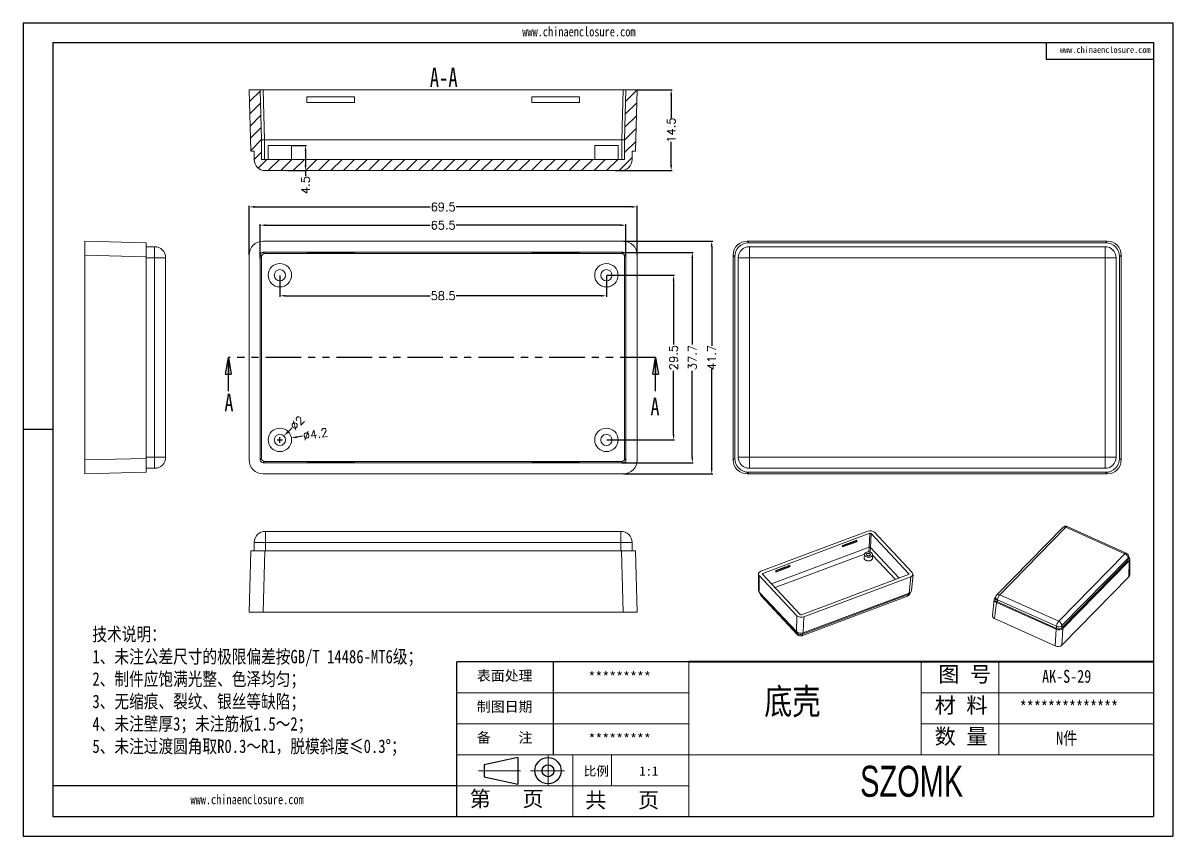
# Model space of a CAD drawing. Header units: inches. Extents: x 3015 to 3456, y 1089 to 1234.
# Drawn here: x 3015.5 to 3221.5, y 1088.5 to 1234.2 of the extents above; entities that cross this region are included whole.
import ezdxf

# ---------------------------------------------------------------- set-up
doc = ezdxf.new("R2010")
doc.units = ezdxf.units.IN
doc.linetypes.add('CENTER2', pattern=[28.575, 19.05, -3.175, 3.175, -3.175])
doc.linetypes.add('PHANTOM', pattern=[12.7, 6.35, -1.27, 1.27, -1.27, 1.27, -1.27])
doc.layers.add('文字', color=81, linetype='Continuous')
for name, color, linetype, lineweight in [('粗实线', 7, 'Continuous', 30), ('细实线', 3, 'Continuous', 9), ('细点划线', 2, 'CENTER2', 9)]:
    doc.layers.add(name, color=color, linetype=linetype, lineweight=lineweight)
doc.styles.add('SLDTEXTSTYLE0', font='TXT', dxfattribs={"width": 0.75})
doc.styles.add('SLDTEXTSTYLE3', font='TXT', dxfattribs={"width": 0.7})
doc.styles.get("Standard").update_dxf_attribs({"font": 'txt', "bigfont": 'gbcbig.shx'})
doc.styles.add('宋体', font='', dxfattribs={"width": 0.8, "height": 3.5})
doc.styles.add('长仿宋', font='', dxfattribs={"width": 0.7, "height": 4})
doc.styles.get('宋体').set_extended_font_data('SimSun')
doc.styles.get('长仿宋').set_extended_font_data('SimSun')
doc.dimstyles.new('1.5', dxfattribs={"dimtxt": 1.5, "dimasz": 1, "dimexe": 0.18, "dimexo": 0.0625, "dimgap": 0.1, "dimtad": 0, "dimzin": 12, "dimdsep": 46, "dimtxsty": 'Standard', "dimcen": 0.5, "dimclrd": 3, "dimclre": 3, "dimadec": 0, "dimazin": 0, "dimtfac": 1, "dimtofl": 0, "dimtmove": 0, "dimatfit": 3, "dimfxl": 1, "dimtolj": 1, "dimtzin": 0, "dimarcsym": 0})

# ---------------------------------------------------------------- blocks, each defined once
blk = doc.blocks.new('_CLOSED')
at = {"color": 0, "linetype": 'ByBlock', "lineweight": -2}
for p, q in [((-1, 0.166667), (0, 0)), ((-1, 0.166667), (-1, -0.166667)), ((0, 0), (-1, -0.166667)), ((0, 0), (-1, 0))]:
    blk.add_line(p, q, dxfattribs=at)
blk = doc.blocks.new('*D111')
at = {"color": 3, "lineweight": -2}
for p, q in [((3055.98, 1192.65), (3055.98, 1201.4)), ((3056.98, 1201.22), (3088.38, 1201.22)), ((3124.48, 1201.22), (3093.08, 1201.22)), ((3125.48, 1192.65), (3125.48, 1201.4))]:
    blk.add_line(p, q, dxfattribs=at)
at = {"color": 3}
for points in [[(3056.98, 1201.39), (3056.98, 1201.06), (3055.98, 1201.22)], [(3124.48, 1201.39), (3124.48, 1201.06), (3125.48, 1201.22)]]:
    blk.add_solid(points, dxfattribs=at)
at = {"layer": 'Defpoints', "color": 0}
for p in [(3125.48, 1201.22), (3055.98, 1192.58), (3125.48, 1192.58)]:
    blk.add_point(p, dxfattribs=at)
at = {"color": 0, "insert": (3090.73, 1201.22), "char_height": 1.5, "attachment_point": 5}
blk.add_mtext('\\A1;69.5', dxfattribs=at)
blk = doc.blocks.new('*D112')
at = {"color": 3, "lineweight": -2}
for p, q in [((3123.04, 1195.08), (3139.02, 1195.08)), ((3138.84, 1194.08), (3138.84, 1176.33)), ((3138.84, 1154.38), (3138.84, 1172.13)), ((3123.04, 1153.38), (3139.02, 1153.38))]:
    blk.add_line(p, q, dxfattribs=at)
at = {"color": 3}
for points in [[(3138.67, 1194.08), (3139, 1194.08), (3138.84, 1195.08)], [(3138.67, 1154.38), (3139, 1154.38), (3138.84, 1153.38)]]:
    blk.add_solid(points, dxfattribs=at)
at = {"layer": 'Defpoints', "color": 0}
for p in [(3122.98, 1195.08), (3122.98, 1153.38), (3138.84, 1153.38)]:
    blk.add_point(p, dxfattribs=at)
at = {"color": 0, "insert": (3138.84, 1174.23), "char_height": 1.5, "attachment_point": 5, "rotation": 90}
blk.add_mtext('\\A1;41.7', dxfattribs=at)
blk = doc.blocks.new('*D113')
at = {"color": 3, "lineweight": -2}
for p, q in [((3120.04, 1188.98), (3132.18, 1188.98)), ((3132, 1187.98), (3132, 1176.58)), ((3132, 1160.48), (3132, 1171.88)), ((3120.04, 1159.48), (3132.18, 1159.48))]:
    blk.add_line(p, q, dxfattribs=at)
at = {"color": 3}
for points in [[(3131.84, 1187.98), (3132.17, 1187.98), (3132, 1188.98)], [(3131.84, 1160.48), (3132.17, 1160.48), (3132, 1159.48)]]:
    blk.add_solid(points, dxfattribs=at)
at = {"layer": 'Defpoints', "color": 0}
for p in [(3119.98, 1188.98), (3132, 1188.98), (3119.98, 1159.48)]:
    blk.add_point(p, dxfattribs=at)
at = {"color": 0, "insert": (3132, 1174.23), "char_height": 1.5, "attachment_point": 5, "rotation": 90}
blk.add_mtext('\\A1;29.5', dxfattribs=at)
blk = doc.blocks.new('*D114')
at = {"color": 3, "lineweight": -2}
for p, q in [((3122.75, 1193.08), (3135.54, 1193.08)), ((3135.36, 1192.08), (3135.36, 1176.58)), ((3135.36, 1156.38), (3135.36, 1171.88)), ((3122.75, 1155.38), (3135.54, 1155.38))]:
    blk.add_line(p, q, dxfattribs=at)
at = {"color": 3}
for points in [[(3135.2, 1192.08), (3135.53, 1192.08), (3135.36, 1193.08)], [(3135.2, 1156.38), (3135.53, 1156.38), (3135.36, 1155.38)]]:
    blk.add_solid(points, dxfattribs=at)
at = {"layer": 'Defpoints', "color": 0}
for p in [(3122.69, 1193.08), (3135.36, 1193.08), (3122.69, 1155.38)]:
    blk.add_point(p, dxfattribs=at)
at = {"color": 0, "insert": (3135.36, 1174.23), "char_height": 1.5, "attachment_point": 5, "rotation": 90}
blk.add_mtext('\\A1;37.7', dxfattribs=at)
blk = doc.blocks.new('*D115')
at = {"color": 3, "lineweight": -2}
for p, q in [((3061.48, 1188.92), (3061.48, 1185.12)), ((3119.98, 1188.92), (3119.98, 1185.12)), ((3062.48, 1185.3), (3088.38, 1185.3)), ((3118.98, 1185.3), (3093.08, 1185.3))]:
    blk.add_line(p, q, dxfattribs=at)
at = {"color": 3}
for points in [[(3062.48, 1185.46), (3062.48, 1185.13), (3061.48, 1185.3)], [(3118.98, 1185.46), (3118.98, 1185.13), (3119.98, 1185.3)]]:
    blk.add_solid(points, dxfattribs=at)
at = {"layer": 'Defpoints', "color": 0}
for p in [(3061.48, 1188.98), (3119.98, 1188.98), (3119.98, 1185.3)]:
    blk.add_point(p, dxfattribs=at)
at = {"color": 0, "insert": (3090.73, 1185.3), "char_height": 1.5, "attachment_point": 5}
blk.add_mtext('\\A1;58.5', dxfattribs=at)
blk = doc.blocks.new('*D116')
at = {"color": 3, "lineweight": -2}
for p, q in [((3057.98, 1192), (3057.98, 1198.12)), ((3058.98, 1197.94), (3088.38, 1197.94)), ((3122.48, 1197.94), (3093.08, 1197.94)), ((3123.48, 1192.4), (3123.48, 1198.12))]:
    blk.add_line(p, q, dxfattribs=at)
at = {"color": 3}
for points in [[(3058.98, 1198.11), (3058.98, 1197.77), (3057.98, 1197.94)], [(3122.48, 1198.11), (3122.48, 1197.77), (3123.48, 1197.94)]]:
    blk.add_solid(points, dxfattribs=at)
at = {"layer": 'Defpoints', "color": 0}
for p in [(3057.98, 1197.94), (3057.98, 1191.93), (3123.48, 1192.34)]:
    blk.add_point(p, dxfattribs=at)
at = {"color": 0, "insert": (3090.73, 1197.94), "char_height": 1.5, "attachment_point": 5}
blk.add_mtext('\\A1;65.5', dxfattribs=at)
blk = doc.blocks.new('*D117')
at = {"color": 3, "lineweight": -2}
for p, q in [((3061.48, 1158.98), (3061.48, 1159.98)), ((3063.63, 1161.58), (3062.91, 1160.88)), ((3060.98, 1159.48), (3061.98, 1159.48))]:
    blk.add_line(p, q, dxfattribs=at)
at = {"color": 3}
blk.add_solid([(3062.79, 1161), (3063.03, 1160.76), (3062.19, 1160.18)], dxfattribs=at)
at = {"layer": 'Defpoints', "color": 0}
for p in [(3062.19, 1160.18), (3060.76, 1158.78)]:
    blk.add_point(p, dxfattribs=at)
at = {"color": 0, "insert": (3064.59, 1162.52), "char_height": 1.5, "attachment_point": 5, "rotation": 44.2496}
blk.add_mtext('\\A1;∅2', dxfattribs=at)
blk = doc.blocks.new('*D118')
at = {"color": 3, "lineweight": -2}
for p, q in [((3061.48, 1158.98), (3061.48, 1159.98)), ((3065.53, 1160.14), (3064.54, 1159.98)), ((3060.98, 1159.48), (3061.98, 1159.48))]:
    blk.add_line(p, q, dxfattribs=at)
at = {"color": 3}
blk.add_solid([(3064.51, 1160.15), (3064.56, 1159.82), (3063.55, 1159.82)], dxfattribs=at)
at = {"layer": 'Defpoints', "color": 0}
for p in [(3063.55, 1159.82), (3059.41, 1159.14)]:
    blk.add_point(p, dxfattribs=at)
at = {"color": 0, "insert": (3067.84, 1160.52), "char_height": 1.5, "attachment_point": 5, "rotation": 9.2803}
blk.add_mtext('\\A1;∅4.2', dxfattribs=at)
blk = doc.blocks.new('*D119')
at = {"color": 3, "lineweight": -2}
for p, q in [((3125.54, 1222.22), (3131.76, 1222.22)), ((3131.58, 1221.22), (3131.58, 1217.07)), ((3131.58, 1208.72), (3131.58, 1212.87)), ((3121.61, 1207.72), (3131.76, 1207.72))]:
    blk.add_line(p, q, dxfattribs=at)
at = {"color": 3}
for points in [[(3131.41, 1221.22), (3131.74, 1221.22), (3131.58, 1222.22)], [(3131.41, 1208.72), (3131.74, 1208.72), (3131.58, 1207.72)]]:
    blk.add_solid(points, dxfattribs=at)
at = {"layer": 'Defpoints', "color": 0}
for p in [(3125.48, 1222.22), (3131.58, 1222.22), (3121.55, 1207.72)]:
    blk.add_point(p, dxfattribs=at)
at = {"color": 0, "insert": (3131.58, 1214.97), "char_height": 1.5, "attachment_point": 5, "rotation": 90}
blk.add_mtext('\\A1;14.5', dxfattribs=at)
blk = doc.blocks.new('*D120')
at = {"color": 3, "lineweight": -2}
for p, q in [((3063.64, 1212.22), (3066.26, 1212.22)), ((3066.08, 1211.22), (3066.08, 1208.72)), ((3062.91, 1207.72), (3066.26, 1207.72)), ((3066.08, 1207.72), (3066.08, 1206.72))]:
    blk.add_line(p, q, dxfattribs=at)
at = {"color": 3}
for points in [[(3065.91, 1211.22), (3066.25, 1211.22), (3066.08, 1212.22)], [(3065.91, 1208.72), (3066.25, 1208.72), (3066.08, 1207.72)]]:
    blk.add_solid(points, dxfattribs=at)
at = {"layer": 'Defpoints', "color": 0}
for p in [(3063.58, 1212.22), (3066.08, 1212.22), (3062.85, 1207.72)]:
    blk.add_point(p, dxfattribs=at)
at = {"color": 0, "insert": (3066.08, 1205.12), "char_height": 1.5, "attachment_point": 5, "rotation": 90}
blk.add_mtext('\\A1;4.5', dxfattribs=at)

msp = doc.modelspace()

# ---------------------------------------------------------------- hatches: boundary and pattern name
at = {"linetype": 'Continuous', "lineweight": 0}
h = msp.add_hatch(dxfattribs=at)
h.set_pattern_fill('ANSI31', color=4, scale=0.5, style=0)
h.set_pattern_definition([(45, (-314.9616, -298.7383), (-1.122532, 1.122532), [])])
edge = h.paths.add_edge_path(flags=0)
edge.add_arc((3058.879, 1209.723), 2, 180, 270)
edge.add_line((3058.879, 1207.723), (3122.579, 1207.723))
edge.add_arc((3122.579, 1209.723), 2, 270, 360)
edge.add_line((3124.579, 1209.723), (3124.579, 1211.223))
edge.add_line((3124.579, 1211.223), (3125.191, 1211.223))
edge.add_line((3125.191, 1211.223), (3125.479, 1222.223))
edge.add_line((3125.479, 1222.223), (3123.478, 1222.223))
edge.add_line((3123.478, 1222.223), (3123.242, 1213.223))
edge.add_line((3123.242, 1213.223), (3123.242, 1209.723))
edge.add_line((3123.242, 1209.723), (3058.215, 1209.723))
edge.add_line((3058.215, 1209.723), (3058.215, 1213.223))
edge.add_line((3058.215, 1213.223), (3057.979, 1222.223))
edge.add_line((3057.979, 1222.223), (3055.979, 1222.223))
edge.add_line((3055.979, 1222.223), (3056.267, 1211.223))
edge.add_line((3056.267, 1211.223), (3056.879, 1211.223))
edge.add_line((3056.879, 1211.223), (3056.879, 1209.723))

# ---------------------------------------------------------------- linework, layer by layer
for p, q in [((3015.468, 1234.168), (3221.468, 1234.168)), ((3015.468, 1234.168), (3015.468, 1088.511)), ((3221.468, 1234.168), (3221.468, 1088.511)), ((3020.798, 1230.7), (3218, 1230.7)), ((3020.798, 1230.7), (3020.798, 1091.979)), ((3198.733, 1230.7), (3198.733, 1227.69)), ((3218, 1230.7), (3218, 1091.979)), ((3198.733, 1227.69), (3218, 1227.69)), ((3020.798, 1161.34), (3015.468, 1161.34)), ((3015.468, 1155.945), (3015.468, 1088.511)), ((3134.768, 1119.724), (3093.151, 1119.724)), ((3093.151, 1091.979), (3093.151, 1119.724)), ((3110.491, 1103.077), (3110.491, 1119.724)), ((3093.151, 1097.528), (3020.798, 1097.528)), ((3020.798, 1091.979), (3218, 1091.979)), ((3015.468, 1088.511), (3221.468, 1088.511)), ((3015.468, 1088.511), (3110.838, 1088.511))]:
    msp.add_line(p, q)
at = {"color": 7, "linetype": 'Continuous', "lineweight": 15}
for p, q in [((3055.979, 1222.223), (3056.267, 1211.223)), ((3055.979, 1222.223), (3057.979, 1222.223)), ((3057.979, 1222.223), (3058.215, 1213.223)), ((3058.479, 1222.223), (3057.979, 1222.223)), ((3058.715, 1213.223), (3058.479, 1222.223)), ((3122.978, 1222.223), (3058.479, 1222.223)), ((3122.978, 1222.223), (3122.742, 1213.223)), ((3123.478, 1222.223), (3122.978, 1222.223)), ((3123.242, 1213.223), (3123.478, 1222.223)), ((3123.478, 1222.223), (3125.479, 1222.223)), ((3125.191, 1211.223), (3125.479, 1222.223)), ((3074.829, 1220.924), (3066.329, 1220.924)), ((3066.329, 1220.924), (3066.329, 1219.924)), ((3074.829, 1220.91), (3066.329, 1220.91)), ((3066.329, 1219.924), (3074.829, 1219.924)), ((3074.829, 1219.924), (3074.829, 1220.924)), ((3106.629, 1219.924), (3106.629, 1220.924)), ((3106.629, 1220.924), (3115.129, 1220.924)), ((3106.629, 1220.91), (3115.129, 1220.91)), ((3115.129, 1219.924), (3106.629, 1219.924)), ((3115.129, 1220.924), (3115.129, 1219.924)), ((3058.215, 1209.723), (3058.215, 1213.223)), ((3058.215, 1213.223), (3058.715, 1213.223)), ((3058.715, 1209.723), (3058.715, 1213.223)), ((3122.742, 1213.223), (3058.715, 1213.223)), ((3059.379, 1212.223), (3059.379, 1209.723)), ((3059.379, 1212.223), (3063.579, 1212.223)), ((3063.579, 1209.723), (3063.579, 1212.223)), ((3117.879, 1212.223), (3117.879, 1209.723)), ((3122.079, 1212.223), (3117.879, 1212.223)), ((3122.079, 1209.723), (3122.079, 1212.223)), ((3122.742, 1209.723), (3122.742, 1213.223)), ((3122.742, 1213.223), (3123.242, 1213.223)), ((3123.242, 1213.223), (3123.242, 1209.723)), ((3056.267, 1211.223), (3056.879, 1211.223)), ((3056.879, 1211.223), (3056.879, 1209.723)), ((3058.215, 1209.723), (3123.242, 1209.723)), ((3124.579, 1211.223), (3125.191, 1211.223)), ((3124.579, 1209.723), (3124.579, 1211.223)), ((3058.879, 1207.723), (3122.579, 1207.723)), ((3026.514, 1195.083), (3037.514, 1194.795)), ((3026.514, 1192.584), (3026.514, 1195.083)), ((3122.98, 1195.083), (3058.478, 1195.083)), ((3145.19, 1195.083), (3145.478, 1194.795)), ((3145.19, 1195.083), (3209.691, 1195.083)), ((3209.403, 1194.795), (3209.691, 1195.083)), ((3037.514, 1194.795), (3037.514, 1192.296)), ((3037.514, 1194.083), (3039.014, 1194.083)), ((3039.014, 1194.083), (3039.014, 1192.083)), ((3058.715, 1192.846), (3058.479, 1193.082)), ((3122.978, 1193.082), (3058.479, 1193.082)), ((3122.742, 1192.846), (3058.715, 1192.846)), ((3074.829, 1193.048), (3066.329, 1193.048)), ((3066.329, 1193.048), (3066.329, 1193.022)), ((3066.329, 1193.022), (3074.829, 1193.022)), ((3074.829, 1193.022), (3074.829, 1193.048)), ((3106.629, 1193.022), (3106.629, 1193.048)), ((3106.629, 1193.048), (3115.129, 1193.048)), ((3115.129, 1193.022), (3106.629, 1193.022)), ((3115.129, 1193.048), (3115.129, 1193.022)), ((3122.978, 1193.082), (3122.742, 1192.846)), ((3145.478, 1194.795), (3209.403, 1194.795)), ((3145.591, 1194.083), (3209.291, 1194.083)), ((3145.591, 1194.083), (3145.591, 1192.083)), ((3209.291, 1192.083), (3209.291, 1194.083)), ((3037.514, 1192.296), (3026.514, 1192.584)), ((3026.514, 1155.882), (3026.514, 1192.584)), ((3037.514, 1156.17), (3037.514, 1192.296)), ((3039.014, 1192.083), (3037.514, 1192.083)), ((3039.014, 1156.383), (3039.014, 1192.083)), ((3039.014, 1192.083), (3041.014, 1192.083)), ((3041.014, 1192.083), (3041.014, 1156.383)), ((3055.979, 1192.584), (3055.979, 1155.882)), ((3057.979, 1192.582), (3057.979, 1155.883)), ((3057.979, 1192.582), (3058.215, 1192.347)), ((3058.215, 1192.347), (3058.215, 1156.119)), ((3123.242, 1192.347), (3123.478, 1192.582)), ((3123.242, 1156.119), (3123.242, 1192.347)), ((3123.478, 1155.883), (3123.478, 1192.582)), ((3125.479, 1155.882), (3125.479, 1192.584)), ((3142.979, 1192.296), (3142.691, 1192.584)), ((3142.691, 1155.882), (3142.691, 1192.584)), ((3142.979, 1156.17), (3142.979, 1192.296)), ((3143.591, 1192.083), (3145.591, 1192.083)), ((3143.591, 1156.383), (3143.591, 1192.083)), ((3145.591, 1192.083), (3145.591, 1156.383)), ((3209.291, 1192.083), (3145.591, 1192.083)), ((3209.291, 1156.383), (3209.291, 1192.083)), ((3209.291, 1192.083), (3211.291, 1192.083)), ((3211.291, 1192.083), (3211.291, 1156.383)), ((3212.191, 1192.584), (3211.902, 1192.296)), ((3211.902, 1192.296), (3211.902, 1156.17)), ((3212.191, 1192.584), (3212.191, 1155.882)), ((3026.514, 1155.882), (3037.514, 1156.17)), ((3026.514, 1153.383), (3026.514, 1155.882)), ((3037.514, 1156.383), (3039.014, 1156.383)), ((3037.514, 1156.17), (3037.514, 1153.671)), ((3039.014, 1156.383), (3041.014, 1156.383)), ((3039.014, 1156.383), (3039.014, 1154.383)), ((3058.215, 1156.119), (3057.979, 1155.883)), ((3123.478, 1155.883), (3123.242, 1156.119)), ((3142.691, 1155.882), (3142.979, 1156.17)), ((3143.591, 1156.383), (3145.591, 1156.383)), ((3145.591, 1154.383), (3145.591, 1156.383)), ((3145.591, 1156.383), (3209.291, 1156.383)), ((3209.291, 1156.383), (3211.291, 1156.383)), ((3209.291, 1156.383), (3209.291, 1154.383)), ((3211.902, 1156.17), (3212.191, 1155.882)), ((3037.514, 1153.671), (3026.514, 1153.383)), ((3039.014, 1154.383), (3037.514, 1154.383)), ((3058.479, 1155.383), (3058.715, 1155.619)), ((3058.479, 1155.383), (3122.978, 1155.383)), ((3058.715, 1155.619), (3122.742, 1155.619)), ((3066.329, 1155.444), (3074.829, 1155.444)), ((3066.329, 1155.417), (3066.329, 1155.444)), ((3074.829, 1155.417), (3066.329, 1155.417)), ((3074.829, 1155.444), (3074.829, 1155.417)), ((3115.129, 1155.444), (3106.629, 1155.444)), ((3106.629, 1155.444), (3106.629, 1155.417)), ((3106.629, 1155.417), (3115.129, 1155.417)), ((3115.129, 1155.417), (3115.129, 1155.444)), ((3122.742, 1155.619), (3122.978, 1155.383)), ((3145.478, 1153.671), (3145.19, 1153.383)), ((3209.403, 1153.671), (3145.478, 1153.671)), ((3209.291, 1154.383), (3145.591, 1154.383)), ((3209.691, 1153.383), (3209.403, 1153.671)), ((3058.478, 1153.383), (3122.98, 1153.383)), ((3209.691, 1153.383), (3145.19, 1153.383)), ((3201.751, 1143.8), (3189.898, 1131.708)), ((3202.283, 1143.835), (3190.429, 1131.743)), ((3212.85, 1139.078), (3202.283, 1143.835)), ((3213.106, 1139.192), (3202.538, 1143.949)), ((3058.879, 1143.09), (3058.879, 1141.09)), ((3058.879, 1143.09), (3122.579, 1143.09)), ((3122.579, 1141.09), (3122.579, 1143.09)), ((3166.793, 1143.132), (3147.622, 1135.949)), ((3167.162, 1142.74), (3147.992, 1135.556)), ((3164.721, 1141.333), (3162.29, 1140.422)), ((3162.294, 1140.564), (3164.82, 1141.511)), ((3164.725, 1141.475), (3164.721, 1141.333)), ((3164.721, 1141.333), (3164.814, 1141.238)), ((3164.82, 1141.511), (3164.814, 1141.238)), ((3167.162, 1142.74), (3167.032, 1140.259)), ((3167.272, 1140.216), (3167.403, 1142.697)), ((3174.172, 1135.497), (3167.403, 1142.697)), ((3174.767, 1135.72), (3167.997, 1142.92)), ((3055.979, 1128.59), (3056.267, 1139.59)), ((3056.267, 1139.59), (3058.766, 1139.59)), ((3056.879, 1141.09), (3058.879, 1141.09)), ((3056.879, 1139.59), (3056.879, 1141.09)), ((3058.766, 1139.59), (3058.478, 1128.59)), ((3122.691, 1139.59), (3058.766, 1139.59)), ((3122.579, 1141.09), (3058.879, 1141.09)), ((3058.879, 1141.09), (3058.879, 1139.59)), ((3122.579, 1141.09), (3124.579, 1141.09)), ((3122.579, 1139.59), (3122.579, 1141.09)), ((3122.98, 1128.59), (3122.691, 1139.59)), ((3122.691, 1139.59), (3125.191, 1139.59)), ((3124.579, 1141.09), (3124.579, 1139.59)), ((3125.191, 1139.59), (3125.479, 1128.59)), ((3167.032, 1140.259), (3149.534, 1133.702)), ((3164.814, 1141.238), (3162.287, 1140.292)), ((3162.287, 1140.292), (3162.294, 1140.564)), ((3172.443, 1134.717), (3167.272, 1140.216)), ((3150.175, 1133.021), (3166.186, 1139.021)), ((3166.177, 1138.957), (3166.148, 1138.288)), ((3167.617, 1138.225), (3167.646, 1138.894)), ((3167.643, 1138.842), (3171.762, 1134.462)), ((3200.997, 1126.986), (3212.85, 1139.078)), ((3213.388, 1137.894), (3201.534, 1125.802)), ((3213.411, 1138.287), (3201.558, 1126.195)), ((3213.619, 1137.821), (3201.724, 1125.686)), ((3213.388, 1137.894), (3213.411, 1138.287)), ((3213.494, 1138.119), (3213.518, 1138.512)), ((3213.585, 1134.953), (3213.619, 1137.821)), ((3213.719, 1135.253), (3213.753, 1138.12)), ((3147.209, 1135.479), (3147.221, 1132.511)), ((3147.34, 1135.18), (3154.11, 1127.979)), ((3147.34, 1135.18), (3147.352, 1132.212)), ((3147.935, 1135.402), (3154.705, 1128.202)), ((3150.309, 1135.803), (3152.836, 1136.75)), ((3150.316, 1136.076), (3150.309, 1135.803)), ((3150.312, 1135.934), (3152.743, 1136.845)), ((3152.842, 1137.023), (3150.316, 1136.076)), ((3152.743, 1136.845), (3152.747, 1136.987)), ((3152.743, 1136.845), (3152.836, 1136.75)), ((3152.836, 1136.75), (3152.842, 1137.023)), ((3154.946, 1128.16), (3174.116, 1135.344)), ((3174.632, 1132.467), (3174.897, 1135.387)), ((3155.314, 1127.767), (3174.485, 1134.951)), ((3174.22, 1132.032), (3174.485, 1134.951)), ((3213.585, 1134.953), (3201.583, 1122.709)), ((3147.352, 1132.212), (3154.016, 1125.124)), ((3147.452, 1132.106), (3147.451, 1132.09)), ((3147.556, 1131.837), (3154.141, 1124.833)), ((3147.64, 1131.58), (3154.226, 1124.576)), ((3154.981, 1124.4), (3173.914, 1131.495)), ((3155.105, 1124.663), (3174.038, 1131.758)), ((3155.22, 1124.912), (3174.22, 1132.032)), ((3189.551, 1131.165), (3189.706, 1131.323)), ((3189.699, 1131.26), (3189.676, 1130.867)), ((3190.429, 1131.743), (3200.997, 1126.986)), ((3189.419, 1130.902), (3189.107, 1128.003)), ((3189.825, 1130.358), (3189.514, 1127.458)), ((3200.519, 1125.544), (3189.825, 1130.358)), ((3190.026, 1130.839), (3190.002, 1130.445)), ((3200.57, 1125.689), (3190.002, 1130.445)), ((3200.594, 1126.082), (3190.026, 1130.839)), ((3058.478, 1128.59), (3055.979, 1128.59)), ((3122.98, 1128.59), (3058.478, 1128.59)), ((3125.479, 1128.59), (3122.98, 1128.59)), ((3154.016, 1125.124), (3154.11, 1127.979)), ((3155.314, 1127.767), (3155.22, 1124.912)), ((3200.378, 1122.568), (3189.514, 1127.458)), ((3200.378, 1122.568), (3200.519, 1125.544)), ((3200.57, 1125.689), (3200.594, 1126.082)), ((3201.558, 1126.195), (3201.534, 1125.802)), ((3201.724, 1125.686), (3201.583, 1122.709))]:
    msp.add_line(p, q, dxfattribs=at)
at = {"color": 1, "linetype": 'PHANTOM', "lineweight": 30}
msp.add_line((3128.79, 1174.233), (3052.263, 1174.233), dxfattribs=at)
at = {"color": 7, "linetype": 'Continuous', "lineweight": 30}
for p, q in [((3052.263, 1168.233), (3052.263, 1174.233)), ((3128.79, 1168.233), (3128.79, 1174.233))]:
    msp.add_line(p, q, dxfattribs=at)
at = {"color": 8, "linetype": 'Continuous', "lineweight": 15}
for p, q in [((3166.994, 1139.394), (3167.032, 1140.259)), ((3167.235, 1139.342), (3167.272, 1140.216)), ((3147.992, 1135.342), (3147.992, 1135.556)), ((3174.172, 1135.497), (3174.161, 1135.368)), ((3147.562, 1131.988), (3147.556, 1131.837)), ((3174.038, 1131.758), (3174.047, 1131.967)), ((3154.141, 1124.833), (3154.149, 1125.014)), ((3155.114, 1124.879), (3155.105, 1124.663))]:
    msp.add_line(p, q, dxfattribs=at)
at = {"color": 7, "linetype": 'Continuous', "lineweight": 15, "flags": 128}
for points in [[(3166.287, 1138.692), (3166.232, 1138.763), (3166.195, 1138.838), (3166.178, 1138.916), (3166.181, 1138.994), (3166.204, 1139.07), (3166.246, 1139.142), (3166.306, 1139.209), (3166.383, 1139.267), (3166.474, 1139.317), (3166.577, 1139.355), (3166.689, 1139.382), (3166.807, 1139.397), (3166.928, 1139.398), (3167.049, 1139.387), (3167.166, 1139.363), (3167.276, 1139.327), (3167.376, 1139.28), (3167.463, 1139.224), (3167.535, 1139.159), (3167.591, 1139.088), (3167.627, 1139.013), (3167.645, 1138.935), (3167.642, 1138.857), (3167.619, 1138.781), (3167.577, 1138.708), (3167.517, 1138.642), (3167.44, 1138.583), (3167.349, 1138.534), (3167.246, 1138.495), (3167.134, 1138.469), (3167.015, 1138.454), (3166.894, 1138.453), (3166.774, 1138.464), (3166.657, 1138.488), (3166.547, 1138.524), (3166.447, 1138.57), (3166.359, 1138.627), (3166.287, 1138.692)], [(3166.148, 1138.288), (3166.149, 1138.247), (3166.166, 1138.169), (3166.203, 1138.094), (3166.258, 1138.023), (3166.331, 1137.958), (3166.418, 1137.901), (3166.518, 1137.855), (3166.628, 1137.819), (3166.745, 1137.795), (3166.865, 1137.784), (3166.986, 1137.785), (3167.105, 1137.8), (3167.217, 1137.827), (3167.32, 1137.865), (3167.411, 1137.914), (3167.488, 1137.973), (3167.548, 1138.039), (3167.59, 1138.112), (3167.613, 1138.188), (3167.617, 1138.225)], [(3166.614, 1138.814), (3166.579, 1138.864), (3166.562, 1138.918), (3166.566, 1138.972), (3166.591, 1139.024), (3166.633, 1139.069), (3166.692, 1139.107), (3166.764, 1139.134), (3166.844, 1139.148), (3166.928, 1139.15), (3167.011, 1139.139), (3167.089, 1139.115), (3167.156, 1139.08), (3167.209, 1139.037), (3167.244, 1138.987), (3167.26, 1138.933), (3167.256, 1138.879), (3167.232, 1138.827), (3167.189, 1138.781), (3167.13, 1138.744), (3167.059, 1138.717), (3166.978, 1138.702), (3166.894, 1138.701), (3166.811, 1138.712), (3166.734, 1138.736), (3166.667, 1138.77), (3166.614, 1138.814)]]:
    msp.add_lwpolyline(points, dxfattribs=at)
at = {"color": 8, "linetype": 'Continuous', "lineweight": 15, "flags": 128}
msp.add_lwpolyline([(3174.038, 1131.758), (3174.028, 1131.671), (3174.007, 1131.598), (3173.977, 1131.543), (3173.936, 1131.506), (3173.914, 1131.495)], dxfattribs=at)
at = {"color": 7, "linetype": 'Continuous', "lineweight": 15}
for centre, radius in [((3061.479, 1188.983), 2.1), ((3119.979, 1188.983), 2.1), ((3061.479, 1188.983), 1), ((3119.979, 1188.983), 1), ((3061.479, 1159.483), 2.1), ((3061.479, 1159.483), 1), ((3119.979, 1159.483), 2.1), ((3119.979, 1159.483), 1)]:
    msp.add_circle(centre, radius, dxfattribs=at)
for centre, radius, start, end in [((3058.879, 1209.723), 2, 180, 270), ((3122.579, 1209.723), 2, 270, 0), ((3039.014, 1192.083), 2, 0, 90), ((3145.591, 1192.083), 2, 90, 180), ((3209.291, 1192.083), 2, 0, 90), ((3039.014, 1156.383), 2, 270, 0), ((3145.591, 1156.383), 2, 180, 270), ((3209.291, 1156.383), 2, 270, 0), ((3202.251, 1143.31), 0.7, 65.76676, 135.57182), ((3058.879, 1141.09), 2, 90, 180), ((3122.579, 1141.09), 2, 0, 90), ((3212.819, 1138.554), 0.7, 356.56943, 65.76676), ((3212.496, 1138.232), 0.917, 3.43146, 67.23967), ((3213.144, 1138.147), 0.352, 313.88247, 355.29293), ((3148.15, 1132.06), 0.7, 177.53114, 223.23545), ((3173.669, 1132.15), 0.7, 290.54172, 356.08488), ((3190.398, 1131.218), 0.7, 135.57182, 176.56943), ((3191.605, 1130.676), 1.587, 137.77046, 174.10938), ((3190.125, 1130.878), 0.449, 181.35071, 254.18142), ((3202.173, 1125.919), 1.587, 137.77046, 174.10938), ((3200.65, 1126.145), 0.909, 3.12837, 67.54275), ((3154.763, 1125.541), 0.942, 228.71717, 291.30986), ((3200.963, 1126.508), 0.909, 244.40856, 308.98074), ((3200.987, 1126.893), 0.902, 244.11832, 309.27098), ((3154.736, 1125.056), 0.7, 223.23545, 290.54172)]:
    msp.add_arc(centre, radius, start, end, dxfattribs=at)
at = {"color": 8, "linetype": 'Continuous', "lineweight": 15}
for centre, radius, start, end in [((3202.042, 1143.429), 0.472, 59.33018, 128.0451), ((3202.501, 1143.69), 0.262, 81.68045, 146.36975), ((3213.068, 1138.933), 0.262, 81.68045, 146.36975), ((3213.167, 1138.541), 0.352, 313.88247, 355.29293), ((3147.795, 1132.084), 0.344, 179.0801, 225.97946), ((3147.894, 1131.806), 0.339, 174.73943, 221.67846), ((3173.925, 1132.194), 0.451, 284.40722, 348.19215), ((3190.173, 1131.29), 0.475, 183.58205, 251.95007), ((3190.187, 1131.369), 0.445, 56.97693, 130.39834), ((3154.479, 1124.802), 0.339, 174.73943, 221.67846), ((3154.834, 1124.63), 0.273, 302.69749, 7.08363)]:
    msp.add_arc(centre, radius, start, end, dxfattribs=at)
at = {"color": 7, "linetype": 'Continuous', "lineweight": 15}
for centre, major_axis, ratio, start_param, end_param in [((3058.48, 1192.582), (1.769, -1.769), 0.999315, 2.3565371, 3.9266482), ((3122.978, 1192.582), (-1.769, -1.769), 0.999315, 2.3565371, 3.9266482), ((3145.191, 1192.582), (1.769, -1.769), 0.999315, 2.3565371, 3.9266482), ((3209.69, 1192.582), (-1.769, -1.769), 0.999315, 2.3565371, 3.9266482), ((3058.48, 1192.582), (0.354, -0.354), 0.999315, 2.3565371, 3.9266482), ((3058.715, 1192.346), (0.354, -0.354), 0.999315, 2.3565371, 3.9266482), ((3122.742, 1192.346), (-0.354, -0.354), 0.999315, 2.3565371, 3.9266482), ((3122.978, 1192.582), (-0.354, -0.354), 0.999315, 2.3565371, 3.9266482), ((3145.479, 1192.294), (1.769, -1.769), 0.999315, 2.3565371, 3.9266482), ((3209.402, 1192.294), (-1.769, -1.769), 0.999315, 2.3565371, 3.9266482), ((3058.48, 1155.884), (1.769, 1.769), 0.999315, 2.3565371, 3.9266482), ((3058.48, 1155.884), (0.354, 0.354), 0.999315, 2.3565371, 3.9266482), ((3058.715, 1156.119), (0.354, 0.354), 0.999315, 2.3565371, 3.9266482), ((3122.742, 1156.119), (-0.354, 0.354), 0.999315, 2.3565371, 3.9266482), ((3122.978, 1155.884), (-0.354, 0.354), 0.999315, 2.3565371, 3.9266482), ((3122.978, 1155.884), (-1.769, 1.769), 0.999315, 2.3565371, 3.9266482), ((3145.191, 1155.884), (1.769, 1.769), 0.999315, 2.3565371, 3.9266482), ((3145.479, 1156.172), (1.769, 1.769), 0.999315, 2.3565371, 3.9266482), ((3209.402, 1156.172), (-1.769, 1.769), 0.999315, 2.3565371, 3.9266482), ((3209.69, 1155.884), (-1.769, 1.769), 0.999315, 2.3565371, 3.9266482), ((3167.254, 1142.641), (0.874, -0.037), 0.6441275, 0.5832123, 2.1533234), ((3167.254, 1142.641), (0.175, -0.007), 0.6441275, 0.5832123, 2.1533234), ((3167.124, 1140.161), (0.175, -0.007), 0.6441275, 0.5832123, 2.1533234), ((3212.879, 1138.153), (0.874, -0.052), 0.6607304, 5.7615124, 7.0726833), ((3148.084, 1135.458), (0.875, -0.038), 0.6433164, 2.1546598, 3.7247709), ((3148.084, 1135.458), (0.175, -0.008), 0.6433164, 2.1546598, 3.7247709), ((3174.024, 1135.442), (0.175, -0.008), 0.6433164, 5.2962525, 6.8663636), ((3174.024, 1135.442), (0.875, -0.038), 0.6433164, 5.2962525, 6.8663636), ((3212.845, 1135.286), (0.874, -0.052), 0.6607304, 5.7615124, 6.3146613), ((3148.096, 1132.49), (0.875, -0.038), 0.6433164, 3.1720815, 3.7247709), ((3173.758, 1132.523), (0.875, -0.038), 0.6433164, 5.2962525, 6.2526964), ((3190.291, 1130.832), (0.874, -0.052), 0.6607304, 2.6199197, 4.1900308), ((3154.853, 1128.258), (0.874, -0.037), 0.6441275, 3.724805, 5.2949161), ((3154.853, 1128.258), (0.175, -0.007), 0.6441275, 3.724805, 5.2949161), ((3189.979, 1127.932), (0.874, -0.052), 0.6607304, 3.1101166, 4.1900308), ((3154.759, 1125.403), (0.874, -0.037), 0.6441275, 3.724805, 5.2949161), ((3200.984, 1126.019), (0.873, -0.053), 0.6615132, 4.1915969, 5.761708), ((3200.843, 1123.043), (0.873, -0.053), 0.6615132, 4.1915969, 5.761708)]:
    msp.add_ellipse(centre, major_axis=major_axis, ratio=ratio, start_param=start_param, end_param=end_param, dxfattribs=at)
at = {"layer": '粗实线', "color": 7, "lineweight": 40}
msp.add_line((3218, 1119.724), (3134.768, 1119.724), dxfattribs=at)
at = {"layer": '粗实线', "color": 7}
for p, q in [((3104.118, 1102.558), (3098.055, 1101.273)), ((3104.118, 1102.558), (3104.118, 1097.806)), ((3098.055, 1101.273), (3098.055, 1099.129)), ((3098.055, 1099.129), (3104.118, 1097.806))]:
    msp.add_line(p, q, dxfattribs=at)
for radius in [2.357, 1.072]:
    msp.add_circle((3109.514, 1100.201), radius, dxfattribs=at)
at = {"layer": '细实线', "color": 7}
for p, q in [((3134.768, 1119.724), (3134.768, 1091.979)), ((3176.384, 1119.724), (3176.384, 1103.077)), ((3190.256, 1119.724), (3190.256, 1103.194)), ((3134.768, 1114.175), (3093.151, 1114.175)), ((3218, 1114.175), (3176.384, 1114.175)), ((3134.768, 1108.626), (3093.151, 1108.626)), ((3218, 1108.626), (3176.384, 1108.626)), ((3218, 1103.077), (3093.151, 1103.077)), ((3113.959, 1103.077), (3113.959, 1091.979)), ((3120.895, 1103.077), (3120.895, 1097.528)), ((3134.768, 1097.528), (3093.151, 1097.528))]:
    msp.add_line(p, q, dxfattribs=at)
at = {"layer": '细点划线', "color": 7}
for p, q in [((3109.514, 1102.914), (3109.514, 1097.528)), ((3097.088, 1100.201), (3104.582, 1100.201)), ((3106.361, 1100.201), (3112.454, 1100.201))]:
    msp.add_line(p, q, dxfattribs=at)

# ---------------------------------------------------------------- block references
at = {"color": 7, "linetype": 'Continuous', "lineweight": 30, "xscale": 3, "yscale": 3, "zscale": 0.5, "rotation": 90}
for p in [(3052.263, 1174.233), (3128.79, 1174.233)]:
    msp.add_blockref('_CLOSED', p, dxfattribs=at)

# ---------------------------------------------------------------- texts
at = {"color": 0, "linetype": 'Continuous', "lineweight": 0, "insert": (3090.832, 1226.184), "char_height": 3.5, "attachment_point": 2, "style": 'SLDTEXTSTYLE3'}
msp.add_mtext('A-A', dxfattribs=at)
at = {"color": 7, "linetype": 'Continuous', "char_height": 3.175, "attachment_point": 1, "style": 'SLDTEXTSTYLE0'}
for insert in [(3051.546, 1167.745), (3127.864, 1167.024)]:
    msp.add_mtext('A', dxfattribs=dict(at, insert=insert))
at = {"char_height": 1.82483, "width": 1037.14238, "attachment_point": 1}
for s, insert in [('{\\fSimHei|b0|i0|c134|p49;表面处理}', (3096.77, 1118.149)), ('{\\fSimHei|b0|i0|c134|p49;*********}', (3116.757, 1117.914)), ('{\\fSimHei|b0|i0|c134|p49;制图日期}', (3096.77, 1112.6)), ('{\\fSimHei|b0|i0|c134|p49;备    注}', (3096.77, 1107.051)), ('{\\fSimHei|b0|i0|c134|p49;*********}', (3116.757, 1106.816))]:
    msp.add_mtext(s, dxfattribs=dict(at, insert=insert))
at = {"layer": '文字', "color": 0, "attachment_point": 1, "style": '宋体'}
for s, insert, char_height, width in [('www.chinaenclosure.com', (3104.898, 1233.469), 1.69548, 29.78793), ('www.chinaenclosure.com', (3201.215, 1229.938), 1.13032, 19.85862), ('{\\H1.111x;技术说明：\\P1、未注公差尺寸的极限偏差按GB/T 14486-MT6级；\\P2、制件应饱满光整、色泽均匀；\\P3、无缩痕、裂纹、银丝等缺陷；\\P4、未注壁厚3；未注筋板1.5～2；\\P5、未注过渡圆角取R0.3～R1，脱模斜度≤0.3%%D；}', (3027.905, 1125.873), 2.16752, 78.94818), ('{\\H1.111x;AK-S-29}', (3198.02, 1118.274), 2.08081, 24.05655), ('底壳', (3148.237, 1114.933), 4.624, 59.11659), ('{\\H1.111x;**************}', (3194.017, 1112.725), 2.08081, 24.05655), ('{\\H1.111x;N件}', (3200.537, 1107.176), 2.08081, 24.05655), ('www.chinaenclosure.com', (3045.457, 1095.904), 1.69548, 29.78793)]:
    msp.add_mtext(s, dxfattribs=dict(at, insert=insert, char_height=char_height, width=width))
at = {"layer": '粗实线', "insert": (3165.421, 1101.09), "char_height": 5.54884, "width": 62.22474, "attachment_point": 1, "style": '长仿宋'}
msp.add_mtext('{\\fSTXinwei|b0|i0|c134|p2;SZOMK}', dxfattribs=at)
at = {"layer": '细实线', "color": 7, "attachment_point": 1}
for s, insert, char_height, width in [('{\\fSimSun|b0|i0|c134|p54;图 号}', (3179.435, 1118.881), 2.77442, 13.8721), ('{\\fSimSun|b0|i0|c134|p54;材 料   }', (3178.777, 1113.332), 2.77442, 13.8721), ('{\\fSimSun|b0|i0|c134|p54;数 量}', (3178.79, 1107.756), 2.77442, 12.53518), ('{\\fSimSun|b0|i0|c134|p54;比例}', (3115.901, 1100.976), 1.66465, 7.3073), ('{\\fSimSun|b0|i0|c134|p54;1:1}', (3125.872, 1100.976), 1.66465, 7.3073), ('{\\fSimSun|b0|i0|c134|p54;第   页}', (3095.486, 1096.574), 2.77442, 20.80815), ('{\\fSimSun|b0|i0|c134|p54; 共   页}', (3114.299, 1096.339), 2.77442, 20.80815)]:
    msp.add_mtext(s, dxfattribs=dict(at, insert=insert, char_height=char_height, width=width))

# ---------------------------------------------------------------- dimensions: what is measured, and where the dimension line sits
for base, p1, p2, picture, middle in [((3131.578, 1222.223), (3121.546, 1207.723), (3125.479, 1222.223), '*D119', (3131.578, 1214.973)), ((3138.836, 1153.383), (3122.98, 1195.083), (3122.98, 1153.383), '*D112', (3138.836, 1174.233)), ((3135.363, 1193.082), (3122.685, 1155.383), (3122.685, 1193.082), '*D114', (3135.363, 1174.233))]:
    dim = msp.add_linear_dim(base=base, p1=p1, p2=p2, angle=90, dimstyle='1.5')
    dim.commit()
    dim.dimension.update_dxf_attribs({"geometry": picture, "text_midpoint": middle})
for base, p1, p2, picture, middle in [((3066.078, 1212.223), (3062.849, 1207.723), (3063.579, 1212.223), '*D120', (3066.078, 1205.123)), ((3132.003, 1188.983), (3119.979, 1159.483), (3119.979, 1188.983), '*D113', (3132.003, 1174.233))]:
    dim = msp.add_linear_dim(base=base, p1=p1, p2=p2, angle=90, dimstyle='1.5')
    dim.commit()
    dim.dimension.update_dxf_attribs({"geometry": picture, "text_midpoint": middle, "dimtype": 160})
for base, p1, p2, picture, middle in [((3125.479, 1201.222), (3055.979, 1192.584), (3125.479, 1192.584), '*D111', (3090.729, 1201.222)), ((3057.979, 1197.94), (3123.478, 1192.337), (3057.979, 1191.933), '*D116', (3090.729, 1197.94))]:
    dim = msp.add_linear_dim(base=base, p1=p1, p2=p2, dimstyle='1.5')
    dim.commit()
    dim.dimension.update_dxf_attribs({"geometry": picture, "text_midpoint": middle, "dimtype": 160})
dim = msp.add_linear_dim(base=(3119.979, 1185.297), p1=(3061.479, 1188.983), p2=(3119.979, 1188.983), dimstyle='1.5')
dim.commit()
dim.dimension.update_dxf_attribs({"geometry": '*D115', "text_midpoint": (3090.729, 1185.297)})
for p1, p2, picture, middle in [((3060.762, 1158.785), (3062.195, 1160.181), '*D117', (3064.595, 1162.518)), ((3059.406, 1159.144), (3063.551, 1159.821), '*D118', (3067.844, 1160.523))]:
    dim = msp.add_diameter_dim_2p(p1=p1, p2=p2, dimstyle='1.5')
    dim.commit()
    dim.dimension.update_dxf_attribs({"geometry": picture, "text_midpoint": middle})

doc.saveas('drawing.dxf')
